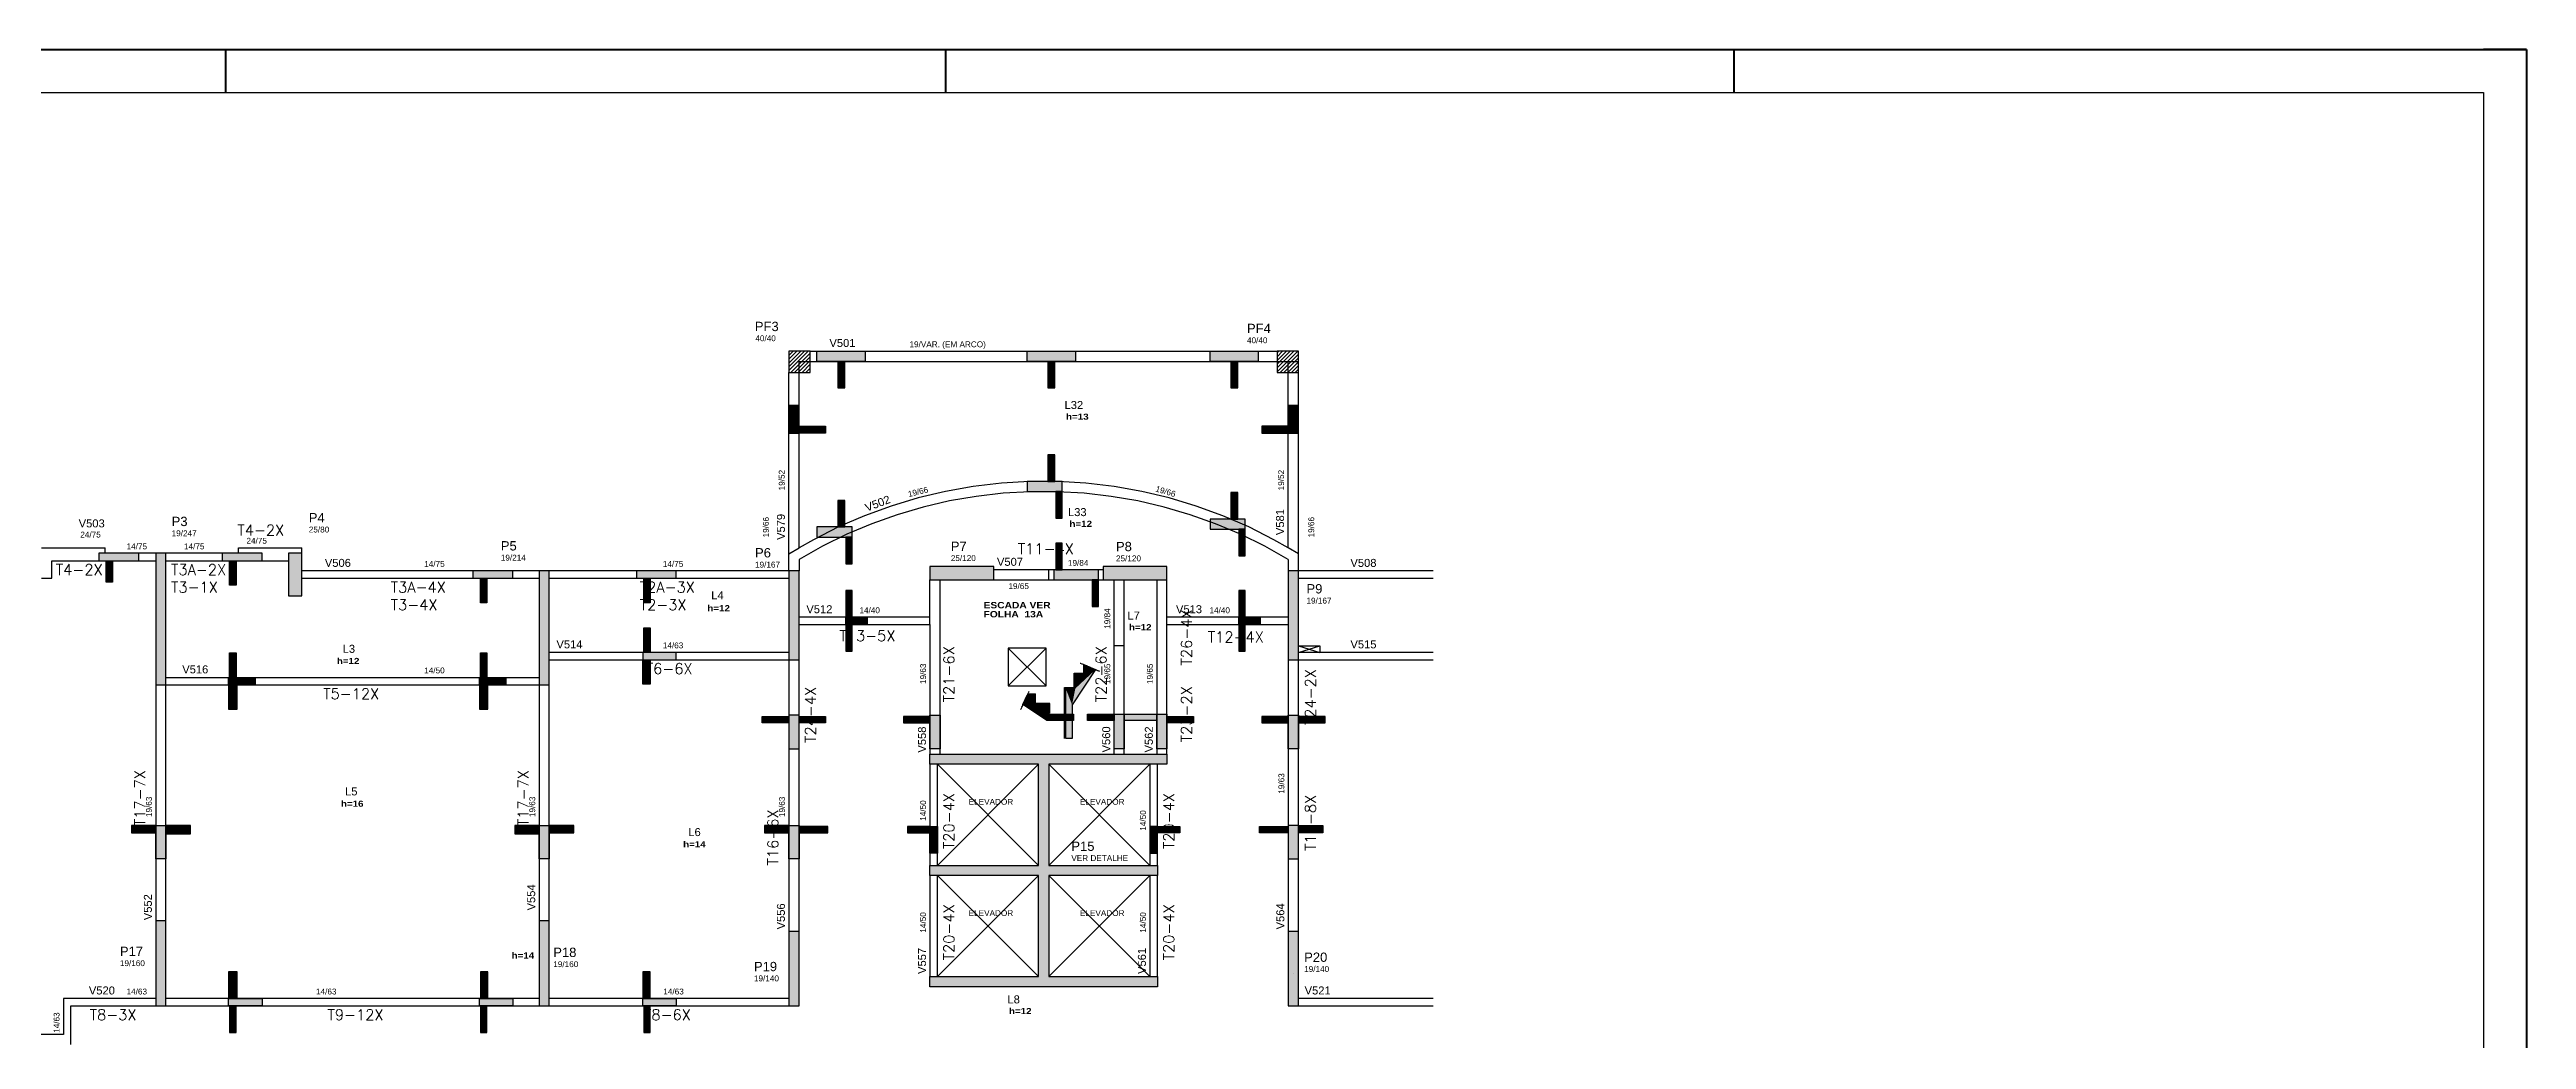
# Model space of a CAD drawing. Extents: x 17311 to 161354, y 153625 to 209880.
# Drawn here: x 19668 to 24320, y 208021 to 209880 of the extents above; entities that cross this region are included whole.
import ezdxf

# ---------------------------------------------------------------- set-up
doc = ezdxf.new("R2010")
doc.units = 0
doc.linetypes.add('ESTILO_TQS_0007', pattern=[2.1, 1.5, -0.2, 0.2, -0.2])
doc.layers.get('0').update_dxf_attribs({"linetype": 'CONTINUOUS'})
doc.layers.add('00 - FELIPE', color=2, linetype='CONTINUOUS', plot=False)
for name, color, linetype in [('8', 111, 'CONTINUOUS'), ('MTH-230', 1, 'CONTINUOUS'), ('MTH-DIM-PILAR', 3, 'CONTINUOUS'), ('MTH-DIM-VIGA', 3, 'CONTINUOUS'), ('MTH-EIXO-215', 1, 'CONTINUOUS'), ('MTH-EIXO-217', 8, 'CONTINUOUS'), ('MTH-FACE-VIGA', 7, 'CONTINUOUS'), ('MTH-HACHURA-PILAR', 1, 'CONTINUOUS'), ('MTH-LINHA-SEÇÃO', 16, 'CONTINUOUS'), ('MTH-PILAR-MORRE', 5, 'CONTINUOUS'), ('MTH-PILAR-SEGUE', 5, 'CONTINUOUS'), ('MTH-SOMBRA21', 150, 'CONTINUOUS'), ('MTH-SOMBRA25', 253, 'CONTINUOUS'), ('MTH-TIT1-PILAR', 5, 'CONTINUOUS'), ('MTH-TIT1-VIGA', 5, 'CONTINUOUS'), ('MTH-TXT-NEGRITO', 5, 'CONTINUOUS'), ('MTH-TXT-NOTAS', 3, 'CONTINUOUS')]:
    doc.layers.add(name, color=color, linetype=linetype)
doc.layers.add('FOLHA', color=255, linetype='CONTINUOUS', lineweight=40)
doc.styles.get("Standard").update_dxf_attribs({"font": 'ROMANS.SHX'})
doc.styles.add('TQS_ARIAL', font='arial.ttf')
doc.styles.add('TQS_ARIAL_BLACK', font='ariblk.ttf')

msp = doc.modelspace()

# ---------------------------------------------------------------- linework, layer by layer
at = {"color": 30}
for p, q in [((17511.8, 209799.92), (24239.28, 209799.92)), ((24239.28, 209799.92), (24239.28, 205180.82))]:
    msp.add_line(p, q, dxfattribs=at)
at = {"layer": '00 - FELIPE', "linetype": 'Continuous'}
msp.add_line((21994.25, 209294.84), (22013.25, 209294.84), dxfattribs=at)
at = {"layer": 'FOLHA'}
for p, q in [((17310.62, 209880.4), (24319.75, 209880.4)), ((19998.39, 209799.92), (19998.39, 209880.4)), ((21350.33, 209880.4), (21350.33, 209799.92)), ((22831.02, 209880.4), (22831.02, 209799.92)), ((24319.75, 209880.4), (24239.28, 209880.4)), ((24319.75, 209880.4), (24319.75, 205100.34))]:
    msp.add_line(p, q, dxfattribs=at)
at = {"layer": 'MTH-230', "linetype": 'Continuous'}
for p, q in [((21539.25, 208756.34), (21468.25, 208685.34)), ((21468.25, 208756.34), (21539.25, 208685.34)), ((22013.25, 208748.34), (22053.25, 208760.34)), ((22013.25, 208760.34), (22053.25, 208748.34)), ((21335.25, 208538.34), (21525.25, 208348.34)), ((21525.25, 208538.34), (21335.25, 208348.34)), ((21544.25, 208538.34), (21734.25, 208348.34)), ((21734.25, 208538.34), (21544.25, 208348.34)), ((21335.25, 208329.34), (21525.25, 208139.34)), ((21525.25, 208329.34), (21335.25, 208139.34)), ((21544.25, 208329.34), (21734.25, 208139.34)), ((21734.25, 208329.34), (21544.25, 208139.34))]:
    msp.add_line(p, q, dxfattribs=at)
at = {"layer": 'MTH-EIXO-215', "linetype": 'Continuous'}
for p, q in [((21592.15, 208682.34), (21592.15, 208709.34)), ((21592.15, 208709.34), (21610.15, 208709.34)), ((21610.15, 208709.34), (21610.15, 208725.42)), ((21504.75, 208670.13), (21519.25, 208670.13)), ((21519.25, 208652.13), (21519.25, 208670.13)), ((21546.25, 208652.13), (21519.25, 208652.13)), ((21546.25, 208634.13), (21546.25, 208652.13)), ((21574.15, 208586.49), (21574.15, 208682.34)), ((21574.15, 208682.34), (21592.15, 208682.34))]:
    msp.add_line(p, q, dxfattribs=at)
at = {"layer": 'MTH-EIXO-217', "linetype": 'ESTILO_TQS_0007'}
for p, q in [((21603.39, 208728.31), (21639.39, 208712.9)), ((21506.97, 208675.05), (21491.26, 208640.29))]:
    msp.add_line(p, q, dxfattribs=at)
at = {"layer": 'MTH-FACE-VIGA', "linetype": 'Continuous'}
for p, q in [((21096.25, 209313.84), (21973.25, 209313.84)), ((21056.25, 208901.34), (21056.25, 209273.84)), ((21075.25, 209294.84), (21994.25, 209294.84)), ((21075.25, 208944.37), (21075.25, 209294.84)), ((21994.25, 208944.37), (21994.25, 209294.84)), ((22013.25, 208901.34), (22013.25, 209273.84)), ((19652.75, 208944.34), (19772.25, 208944.34)), ((19772.25, 208934.34), (19772.25, 208944.34)), ((19867.25, 208934.34), (19772.25, 208934.34)), ((20022.25, 208934.34), (19886.25, 208934.34)), ((20022.25, 208934.34), (20022.25, 208944.34)), ((20022.25, 208944.34), (20141.25, 208944.34)), ((20141.25, 208934.34), (20141.25, 208944.34)), ((21056.25, 208933.38), (21075.25, 208944.37)), ((22013.25, 208933.38), (21994.25, 208944.37)), ((22013.25, 208911.66), (22013.25, 208933.38)), ((19652.75, 208887.34), (19671.75, 208887.34)), ((19671.75, 208920.34), (19867.25, 208920.34)), ((19671.75, 208901.34), (19671.75, 208920.34)), ((19671.75, 208887.34), (19671.75, 208901.34)), ((19886.25, 208920.34), (20116.25, 208920.34)), ((20587.25, 208901.34), (20141.25, 208901.34)), ((20141.25, 208887.34), (20587.25, 208887.34)), ((21056.25, 208901.34), (20606.25, 208901.34)), ((20606.25, 208887.34), (21056.25, 208887.34)), ((21075.25, 208922.71), (21075.25, 208901.34)), ((21321.25, 208800.34), (21321.25, 208884.34)), ((21340.25, 208557.34), (21340.25, 208884.34)), ((21646.25, 208903.34), (21441.25, 208903.34)), ((21441.25, 208884.34), (21646.25, 208884.34)), ((21544.25, 208884.34), (21544.25, 208903.34)), ((21667.25, 208557.34), (21667.25, 208884.34)), ((21686.25, 208557.34), (21686.25, 208884.34)), ((21747.25, 208884.34), (21747.25, 208814.34)), ((21766.25, 208800.34), (21766.25, 208884.34)), ((21994.25, 208922.71), (21994.25, 208901.34)), ((22013.25, 208901.34), (22013.25, 208911.66)), ((22266.07, 208901.34), (22013.25, 208901.34)), ((22013.25, 208887.34), (22266.07, 208887.34)), ((21321.25, 208814.34), (21075.25, 208814.34)), ((21075.25, 208800.34), (21321.25, 208800.34)), ((21321.25, 208800.34), (21321.25, 208557.34)), ((21747.25, 208814.34), (21747.25, 208800.34)), ((21747.25, 208800.34), (21747.25, 208557.34)), ((21994.25, 208814.34), (21766.25, 208814.34)), ((21766.25, 208800.34), (21994.25, 208800.34)), ((21766.25, 208557.34), (21766.25, 208800.34)), ((21056.25, 208748.34), (20606.25, 208748.34)), ((21667.25, 208761.34), (21686.25, 208761.34)), ((22266.07, 208748.34), (22013.25, 208748.34)), ((19886.25, 208701.34), (20587.25, 208701.34)), ((20606.25, 208734.34), (21056.25, 208734.34)), ((21056.25, 208734.34), (21056.25, 208224.34)), ((21075.25, 208224.34), (21075.25, 208734.34)), ((21994.25, 208734.34), (21994.25, 208224.34)), ((22013.25, 208734.34), (22266.07, 208734.34)), ((22013.25, 208224.34), (22013.25, 208734.34)), ((19867.25, 208687.34), (19867.25, 208244.34)), ((19886.25, 208244.34), (19886.25, 208687.34)), ((19886.25, 208687.34), (20587.25, 208687.34)), ((20587.25, 208687.34), (20587.25, 208244.34)), ((20606.25, 208244.34), (20606.25, 208687.34)), ((21321.25, 208538.34), (21321.25, 208348.34)), ((21335.25, 208348.34), (21335.25, 208538.34)), ((21734.25, 208538.34), (21734.25, 208348.34)), ((21748.25, 208348.34), (21748.25, 208538.34)), ((21321.25, 208329.34), (21321.25, 208139.34)), ((21335.25, 208139.34), (21335.25, 208329.34)), ((21734.25, 208329.34), (21734.25, 208139.34)), ((21748.25, 208139.34), (21748.25, 208329.34)), ((19707.75, 208098.34), (19693.75, 208098.34)), ((19693.75, 208098.34), (19693.75, 208084.34)), ((19867.25, 208098.34), (19707.75, 208098.34)), ((20587.25, 208098.34), (19886.25, 208098.34)), ((21056.25, 208098.34), (20606.25, 208098.34)), ((22266.07, 208098.34), (22013.25, 208098.34)), ((19693.75, 208084.34), (19693.75, 208030.84)), ((19707.75, 208084.34), (19867.25, 208084.34)), ((19707.75, 208030.84), (19707.75, 208084.34)), ((19886.25, 208084.34), (20587.25, 208084.34)), ((20606.25, 208084.34), (21056.25, 208084.34)), ((22013.25, 208084.34), (22266.07, 208084.34)), ((19693.75, 208030.84), (19377.75, 208030.84)), ((19707.75, 208011.84), (19707.75, 208030.84))]:
    msp.add_line(p, q, dxfattribs=at)
for points in [[(21994.25, 208944.37), (21967.35, 208959.94), (21919.98, 208983.78), (21871.3, 209004.82), (21821.48, 209022.99), (21770.69, 209038.22), (21719.1, 209050.47), (21666.87, 209059.7), (21614.2, 209065.86), (21561.27, 209068.95), (21508.24, 209068.95), (21455.3, 209065.86), (21402.63, 209059.7), (21350.41, 209050.47), (21298.81, 209038.22), (21248.02, 209022.99), (21198.2, 209004.82), (21149.52, 208983.78), (21102.15, 208959.94), (21075.25, 208944.37)], [(21994.25, 208922.71), (21949.99, 208947.67), (21904.37, 208970.06), (21857.56, 208989.81), (21809.69, 209006.86), (21760.93, 209021.15), (21711.44, 209032.65), (21661.37, 209041.3), (21610.89, 209047.08), (21560.16, 209049.98), (21509.34, 209049.98), (21458.62, 209047.08), (21408.13, 209041.3), (21358.06, 209032.65), (21308.57, 209021.15), (21259.81, 209006.86), (21211.94, 208989.81), (21165.13, 208970.06), (21119.51, 208947.67), (21075.25, 208922.71)], [(21539.25, 208756.34), (21468.25, 208756.34), (21468.25, 208685.34), (21539.25, 208685.34), (21539.25, 208756.34)], [(22053.25, 208748.34), (22013.25, 208748.34), (22013.25, 208760.34), (22053.25, 208760.34), (22053.25, 208748.34)]]:
    msp.add_lwpolyline(points, dxfattribs=at)
at = {"layer": 'MTH-HACHURA-PILAR', "linetype": 'Continuous'}
for p, q in [((21056.25, 209277.51), (21092.58, 209313.84)), ((21056.25, 209284.58), (21085.51, 209313.84)), ((21056.25, 209291.65), (21078.44, 209313.84)), ((21056.25, 209298.72), (21071.37, 209313.84)), ((21056.25, 209305.79), (21064.3, 209313.84)), ((21056.25, 209312.87), (21057.23, 209313.84)), ((21059.65, 209273.84), (21096.25, 209310.44)), ((21066.72, 209273.84), (21096.25, 209303.37)), ((21973.25, 209275.27), (22011.82, 209313.84)), ((21973.25, 209282.34), (22004.75, 209313.84)), ((21973.25, 209289.41), (21997.68, 209313.84)), ((21973.25, 209296.48), (21990.61, 209313.84)), ((21973.25, 209303.56), (21983.53, 209313.84)), ((21973.25, 209310.63), (21976.46, 209313.84)), ((21978.89, 209273.84), (22013.25, 209308.2)), ((21073.79, 209273.84), (21096.25, 209296.3)), ((21080.86, 209273.84), (21096.25, 209289.23)), ((21087.94, 209273.84), (21096.25, 209282.15)), ((21095.01, 209273.84), (21096.25, 209275.08)), ((21985.96, 209273.84), (22013.25, 209301.13)), ((21993.03, 209273.84), (22013.25, 209294.06)), ((22000.1, 209273.84), (22013.25, 209286.99)), ((22007.17, 209273.84), (22013.25, 209279.92))]:
    msp.add_line(p, q, dxfattribs=at)
at = {"layer": 'MTH-LINHA-SEÇÃO', "linetype": 'Continuous'}
for points in [[(21199.71, 209294.84), (21108.99, 209294.84), (21108.99, 209313.84), (21199.71, 209313.84), (21199.71, 209294.84)], [(21594.47, 209294.84), (21503.75, 209294.84), (21503.75, 209313.84), (21594.47, 209313.84), (21594.47, 209294.84)], [(21937.89, 209294.84), (21847.17, 209294.84), (21847.17, 209313.84), (21937.89, 209313.84), (21937.89, 209294.84)], [(21147.99, 209294.84), (21147.99, 209244.84), (21160.99, 209244.84), (21160.99, 209294.84), (21147.99, 209294.84)], [(21542.75, 209294.84), (21542.75, 209244.84), (21555.75, 209244.84), (21555.75, 209294.84), (21542.75, 209294.84)], [(21886.17, 209294.84), (21886.17, 209244.84), (21899.17, 209244.84), (21899.17, 209294.84), (21886.17, 209294.84)], [(21075.25, 209159.99), (21075.25, 209211.99), (21056.25, 209211.99), (21056.25, 209159.99), (21075.25, 209159.99)], [(22013.25, 209159.99), (22013.25, 209211.99), (21994.25, 209211.99), (21994.25, 209159.99), (22013.25, 209159.99)], [(21075.25, 209172.99), (21125.25, 209172.99), (21125.25, 209159.99), (21075.25, 209159.99), (21075.25, 209172.99)], [(21994.25, 209172.99), (21944.25, 209172.99), (21944.25, 209159.99), (21994.25, 209159.99), (21994.25, 209172.99)], [(21542.75, 209119.34), (21542.75, 209069.34), (21555.75, 209069.34), (21555.75, 209119.34), (21542.75, 209119.34)], [(21147.99, 209033.78), (21147.99, 208983.78), (21160.99, 208983.78), (21160.99, 209033.78), (21147.99, 209033.78)], [(21569.75, 209069.34), (21503.75, 209069.34), (21503.75, 209050.34), (21569.75, 209050.34), (21569.75, 209069.34)], [(21557.75, 209050.34), (21557.75, 209000.34), (21569.75, 209000.34), (21569.75, 209050.34), (21557.75, 209050.34)], [(21886.17, 209048.39), (21886.17, 208998.39), (21899.17, 208998.39), (21899.17, 209048.39), (21886.17, 209048.39)], [(21174.99, 208983.78), (21108.99, 208983.78), (21108.99, 208964.78), (21174.99, 208964.78), (21174.99, 208983.78)], [(21913.17, 208998.39), (21847.17, 208998.39), (21847.17, 208979.39), (21913.17, 208979.39), (21913.17, 208998.39)], [(21901.17, 208979.39), (21901.17, 208929.39), (21913.17, 208929.39), (21913.17, 208979.39), (21901.17, 208979.39)], [(19834.99, 208934.34), (19759.99, 208934.34), (19759.99, 208920.34), (19834.99, 208920.34), (19834.99, 208934.34)], [(20066.86, 208934.34), (19991.86, 208934.34), (19991.86, 208920.34), (20066.86, 208920.34), (20066.86, 208934.34)], [(21162.99, 208964.78), (21162.99, 208914.78), (21174.99, 208914.78), (21174.99, 208964.78), (21162.99, 208964.78)], [(21557.75, 208953.34), (21557.75, 208903.34), (21569.75, 208903.34), (21569.75, 208953.34), (21557.75, 208953.34)], [(19773.99, 208879.84), (19773.99, 208920.34), (19785.99, 208920.34), (19785.99, 208879.84), (19773.99, 208879.84)], [(20005.86, 208874.34), (20005.86, 208920.34), (20017.86, 208920.34), (20017.86, 208874.34), (20005.86, 208874.34)], [(20537.85, 208901.34), (20462.85, 208901.34), (20462.85, 208887.34), (20537.85, 208887.34), (20537.85, 208901.34)], [(20476.85, 208841.34), (20476.85, 208887.34), (20488.85, 208887.34), (20488.85, 208841.34), (20476.85, 208841.34)], [(20844.76, 208901.34), (20769.76, 208901.34), (20769.76, 208887.34), (20844.76, 208887.34), (20844.76, 208901.34)], [(20783.76, 208841.34), (20783.76, 208887.34), (20795.76, 208887.34), (20795.76, 208841.34), (20783.76, 208841.34)], [(21637.75, 208903.34), (21553.75, 208903.34), (21553.75, 208884.34), (21637.75, 208884.34), (21637.75, 208903.34)], [(21625.75, 208884.34), (21625.75, 208834.34), (21637.75, 208834.34), (21637.75, 208884.34), (21625.75, 208884.34)], [(21162.99, 208864.34), (21162.99, 208814.34), (21174.99, 208814.34), (21174.99, 208864.34), (21162.99, 208864.34)], [(21901.17, 208864.34), (21901.17, 208814.34), (21913.17, 208814.34), (21913.17, 208864.34), (21901.17, 208864.34)], [(20783.76, 208748.34), (20783.76, 208794.34), (20795.76, 208794.34), (20795.76, 208748.34), (20783.76, 208748.34)], [(21202.99, 208800.34), (21162.99, 208800.34), (21162.99, 208814.34), (21202.99, 208814.34), (21202.99, 208800.34)], [(21162.99, 208800.34), (21162.99, 208750.34), (21174.99, 208750.34), (21174.99, 208800.34), (21162.99, 208800.34)], [(21941.17, 208800.34), (21901.17, 208800.34), (21901.17, 208814.34), (21941.17, 208814.34), (21941.17, 208800.34)], [(21901.17, 208800.34), (21901.17, 208750.34), (21913.17, 208750.34), (21913.17, 208800.34), (21901.17, 208800.34)], [(20005.86, 208701.34), (20005.86, 208747.34), (20017.86, 208747.34), (20017.86, 208701.34), (20005.86, 208701.34)], [(20476.85, 208701.34), (20476.85, 208747.34), (20488.85, 208747.34), (20488.85, 208701.34), (20476.85, 208701.34)], [(20844.76, 208748.34), (20781.76, 208748.34), (20781.76, 208734.34), (20844.76, 208734.34), (20844.76, 208748.34)], [(20053.86, 208687.34), (20003.86, 208687.34), (20003.86, 208701.34), (20053.86, 208701.34), (20053.86, 208687.34)], [(20524.85, 208687.34), (20474.85, 208687.34), (20474.85, 208701.34), (20524.85, 208701.34), (20524.85, 208687.34)], [(20781.76, 208688.34), (20781.76, 208734.34), (20795.76, 208734.34), (20795.76, 208688.34), (20781.76, 208688.34)], [(21576.15, 208586.49), (21576.15, 208680.34), (21594.15, 208680.34), (21594.15, 208707.34), (21612.15, 208707.34), (21612.15, 208724.56), (21632.3, 208715.93), (21588.15, 208649.71), (21588.15, 208586.49), (21576.15, 208586.49)], [(20003.86, 208687.34), (20003.86, 208641.34), (20019.86, 208641.34), (20019.86, 208687.34), (20003.86, 208687.34)], [(20474.85, 208687.34), (20474.85, 208641.34), (20490.85, 208641.34), (20490.85, 208687.34), (20474.85, 208687.34)], [(21503.84, 208668.13), (21517.25, 208668.13), (21517.25, 208650.13), (21544.25, 208650.13), (21544.25, 208632.13), (21590.86, 208632.13), (21590.86, 208620.13), (21540.62, 208620.13), (21495.69, 208650.08), (21503.84, 208668.13)], [(21006.25, 208628.13), (21056.25, 208628.13), (21056.25, 208616.13), (21006.25, 208616.13), (21006.25, 208628.13)], [(21075.25, 208630.13), (21056.25, 208630.13), (21056.25, 208567.13), (21075.25, 208567.13), (21075.25, 208630.13)], [(21075.25, 208628.13), (21125.25, 208628.13), (21125.25, 208616.13), (21075.25, 208616.13), (21075.25, 208628.13)], [(21321.25, 208628.13), (21271.25, 208628.13), (21271.25, 208616.13), (21321.25, 208616.13), (21321.25, 208628.13)], [(21321.25, 208630.13), (21340.25, 208630.13), (21340.25, 208567.13), (21321.25, 208567.13), (21321.25, 208630.13)], [(21617.25, 208632.13), (21667.25, 208632.13), (21667.25, 208620.13), (21617.25, 208620.13), (21617.25, 208632.13)], [(21667.25, 208632.13), (21686.25, 208632.13), (21686.25, 208567.13), (21667.25, 208567.13), (21667.25, 208632.13)], [(21686.25, 208632.13), (21747.25, 208632.13), (21747.25, 208620.13), (21686.25, 208620.13), (21686.25, 208632.13)], [(21747.25, 208632.13), (21766.25, 208632.13), (21766.25, 208567.13), (21747.25, 208567.13), (21747.25, 208632.13)], [(21766.25, 208628.13), (21816.25, 208628.13), (21816.25, 208616.13), (21766.25, 208616.13), (21766.25, 208628.13)], [(21994.25, 208628.13), (21944.25, 208628.13), (21944.25, 208616.13), (21994.25, 208616.13), (21994.25, 208628.13)], [(21994.25, 208630.13), (22013.25, 208630.13), (22013.25, 208567.13), (21994.25, 208567.13), (21994.25, 208630.13)], [(22063.25, 208628.13), (22013.25, 208628.13), (22013.25, 208616.13), (22063.25, 208616.13), (22063.25, 208628.13)], [(19867.25, 208423.41), (19821.25, 208423.41), (19821.25, 208409.41), (19867.25, 208409.41), (19867.25, 208423.41)], [(19867.25, 208360.41), (19867.25, 208423.41), (19886.25, 208423.41), (19886.25, 208360.41), (19867.25, 208360.41)], [(19932.25, 208423.41), (19886.25, 208423.41), (19886.25, 208407.41), (19932.25, 208407.41), (19932.25, 208423.41)], [(20587.25, 208423.41), (20541.25, 208423.41), (20541.25, 208407.41), (20587.25, 208407.41), (20587.25, 208423.41)], [(20587.25, 208360.41), (20587.25, 208423.41), (20606.25, 208423.41), (20606.25, 208360.41), (20587.25, 208360.41)], [(20652.25, 208423.41), (20606.25, 208423.41), (20606.25, 208409.41), (20652.25, 208409.41), (20652.25, 208423.41)], [(21056.25, 208423.41), (21010.25, 208423.41), (21010.25, 208409.41), (21056.25, 208409.41), (21056.25, 208423.41)], [(21056.25, 208360.41), (21056.25, 208423.41), (21075.25, 208423.41), (21075.25, 208360.41), (21056.25, 208360.41)], [(21129.25, 208421.41), (21075.25, 208421.41), (21075.25, 208409.41), (21129.25, 208409.41), (21129.25, 208421.41)], [(21321.25, 208421.41), (21279.25, 208421.41), (21279.25, 208409.41), (21321.25, 208409.41), (21321.25, 208421.41)], [(21321.25, 208371.41), (21321.25, 208421.41), (21335.25, 208421.41), (21335.25, 208371.41), (21321.25, 208371.41)], [(21748.25, 208371.41), (21748.25, 208421.41), (21734.25, 208421.41), (21734.25, 208371.41), (21748.25, 208371.41)], [(21748.25, 208421.41), (21790.25, 208421.41), (21790.25, 208409.41), (21748.25, 208409.41), (21748.25, 208421.41)], [(21940.25, 208421.41), (21994.25, 208421.41), (21994.25, 208409.41), (21940.25, 208409.41), (21940.25, 208421.41)], [(22013.25, 208360.41), (22013.25, 208423.41), (21994.25, 208423.41), (21994.25, 208360.41), (22013.25, 208360.41)], [(22013.25, 208423.41), (22059.25, 208423.41), (22059.25, 208409.41), (22013.25, 208409.41), (22013.25, 208423.41)], [(20003.86, 208148.34), (20003.86, 208098.34), (20019.86, 208098.34), (20019.86, 208148.34), (20003.86, 208148.34)], [(20476.85, 208148.34), (20476.85, 208098.34), (20490.85, 208098.34), (20490.85, 208148.34), (20476.85, 208148.34)], [(20781.76, 208148.34), (20781.76, 208098.34), (20795.76, 208098.34), (20795.76, 208148.34), (20781.76, 208148.34)], [(20066.86, 208084.34), (20003.86, 208084.34), (20003.86, 208098.34), (20066.86, 208098.34), (20066.86, 208084.34)], [(20537.85, 208084.34), (20474.85, 208084.34), (20474.85, 208098.34), (20537.85, 208098.34), (20537.85, 208084.34)], [(20844.76, 208084.34), (20781.76, 208084.34), (20781.76, 208098.34), (20844.76, 208098.34), (20844.76, 208084.34)], [(20005.86, 208084.34), (20005.86, 208034.34), (20017.86, 208034.34), (20017.86, 208084.34), (20005.86, 208084.34)], [(20476.85, 208084.34), (20476.85, 208034.34), (20488.85, 208034.34), (20488.85, 208084.34), (20476.85, 208084.34)], [(20783.76, 208084.34), (20783.76, 208034.34), (20795.76, 208034.34), (20795.76, 208084.34), (20783.76, 208084.34)]]:
    msp.add_lwpolyline(points, dxfattribs=at)
at = {"layer": 'MTH-PILAR-MORRE', "linetype": 'Continuous'}
for points in [[(21096.25, 209313.84), (21056.25, 209313.84), (21056.25, 209273.84), (21096.25, 209273.84), (21096.25, 209313.84)], [(22013.25, 209313.84), (21973.25, 209313.84), (21973.25, 209273.84), (22013.25, 209273.84), (22013.25, 209313.84)]]:
    msp.add_lwpolyline(points, dxfattribs=at)
at = {"layer": 'MTH-PILAR-SEGUE', "linetype": 'Continuous'}
msp.add_line((22003.75, 208144.34), (22003.75, 208144.34), dxfattribs=at)
for points in [[(19867.25, 208687.34), (19886.25, 208687.34), (19886.25, 208934.34), (19867.25, 208934.34), (19867.25, 208687.34)], [(20116.25, 208854.34), (20141.25, 208854.34), (20141.25, 208934.34), (20116.25, 208934.34), (20116.25, 208854.34)], [(20587.25, 208687.34), (20606.25, 208687.34), (20606.25, 208901.34), (20587.25, 208901.34), (20587.25, 208687.34)], [(21056.25, 208734.34), (21075.25, 208734.34), (21075.25, 208901.34), (21056.25, 208901.34), (21056.25, 208734.34)], [(21441.25, 208884.34), (21441.25, 208909.34), (21321.25, 208909.34), (21321.25, 208884.34), (21441.25, 208884.34)], [(21766.25, 208884.34), (21766.25, 208909.34), (21646.25, 208909.34), (21646.25, 208884.34), (21766.25, 208884.34)], [(21994.25, 208734.34), (22013.25, 208734.34), (22013.25, 208901.34), (21994.25, 208901.34), (21994.25, 208734.34)], [(21525.25, 208139.34), (21525.25, 208329.34), (21321.25, 208329.34), (21321.25, 208348.34), (21525.25, 208348.34), (21525.25, 208538.34), (21321.25, 208538.34), (21321.25, 208557.34), (21766.25, 208557.34), (21766.25, 208538.34), (21544.25, 208538.34), (21544.25, 208348.34), (21748.25, 208348.34), (21748.25, 208329.34), (21544.25, 208329.34), (21544.25, 208139.34), (21748.25, 208139.34), (21748.25, 208120.34), (21321.25, 208120.34), (21321.25, 208139.34), (21525.25, 208139.34)], [(19867.25, 208084.34), (19886.25, 208084.34), (19886.25, 208244.34), (19867.25, 208244.34), (19867.25, 208084.34)], [(20587.25, 208084.34), (20606.25, 208084.34), (20606.25, 208244.34), (20587.25, 208244.34), (20587.25, 208084.34)], [(21056.25, 208084.34), (21075.25, 208084.34), (21075.25, 208224.34), (21056.25, 208224.34), (21056.25, 208084.34)], [(21994.25, 208084.34), (22013.25, 208084.34), (22013.25, 208224.34), (21994.25, 208224.34), (21994.25, 208084.34)]]:
    msp.add_lwpolyline(points, dxfattribs=at)
at = {"layer": 'MTH-SOMBRA21', "linetype": 'Continuous'}
for points in [[(21199.71, 209294.84), (21108.99, 209294.84), (21108.99, 209313.84)], [(21199.71, 209294.84), (21108.99, 209313.84), (21199.71, 209313.84)], [(21199.71, 209294.84), (21199.71, 209313.84), (21199.71, 209294.84)], [(21594.47, 209294.84), (21503.75, 209294.84), (21503.75, 209313.84)], [(21594.47, 209294.84), (21503.75, 209313.84), (21594.47, 209313.84)], [(21594.47, 209294.84), (21594.47, 209313.84), (21594.47, 209294.84)], [(21937.89, 209294.84), (21847.17, 209294.84), (21847.17, 209313.84)], [(21937.89, 209294.84), (21847.17, 209313.84), (21937.89, 209313.84)], [(21937.89, 209294.84), (21937.89, 209313.84), (21937.89, 209294.84)], [(21147.99, 209294.84), (21147.99, 209244.84), (21160.99, 209244.84)], [(21147.99, 209294.84), (21160.99, 209244.84), (21160.99, 209294.84)], [(21147.99, 209294.84), (21160.99, 209294.84), (21147.99, 209294.84)], [(21542.75, 209294.84), (21542.75, 209244.84), (21555.75, 209244.84)], [(21542.75, 209294.84), (21555.75, 209244.84), (21555.75, 209294.84)], [(21542.75, 209294.84), (21555.75, 209294.84), (21542.75, 209294.84)], [(21886.17, 209294.84), (21886.17, 209244.84), (21899.17, 209244.84)], [(21886.17, 209294.84), (21899.17, 209244.84), (21899.17, 209294.84)], [(21886.17, 209294.84), (21899.17, 209294.84), (21886.17, 209294.84)], [(21075.25, 209159.99), (21075.25, 209211.99), (21056.25, 209211.99)], [(21075.25, 209159.99), (21056.25, 209211.99), (21056.25, 209159.99)], [(22013.25, 209159.99), (22013.25, 209211.99), (21994.25, 209211.99)], [(22013.25, 209159.99), (21994.25, 209211.99), (21994.25, 209159.99)], [(21075.25, 209172.99), (21125.25, 209172.99), (21125.25, 209159.99)], [(21075.25, 209172.99), (21125.25, 209159.99), (21075.25, 209159.99)], [(21075.25, 209172.99), (21075.25, 209159.99), (21075.25, 209172.99)], [(21994.25, 209172.99), (21944.25, 209172.99), (21944.25, 209159.99)], [(21994.25, 209172.99), (21944.25, 209159.99), (21994.25, 209159.99)], [(21994.25, 209172.99), (21994.25, 209159.99), (21994.25, 209172.99)], [(21075.25, 209159.99), (21056.25, 209159.99), (21075.25, 209159.99)], [(21542.75, 209119.34), (21542.75, 209069.34), (21555.75, 209069.34)], [(21542.75, 209119.34), (21555.75, 209069.34), (21555.75, 209119.34)], [(21542.75, 209119.34), (21555.75, 209119.34), (21542.75, 209119.34)], [(22013.25, 209159.99), (21994.25, 209159.99), (22013.25, 209159.99)], [(21147.99, 209033.78), (21147.99, 208983.78), (21160.99, 208983.78)], [(21147.99, 209033.78), (21160.99, 208983.78), (21160.99, 209033.78)], [(21147.99, 209033.78), (21160.99, 209033.78), (21147.99, 209033.78)], [(21569.75, 209069.34), (21503.75, 209069.34), (21503.75, 209050.34)], [(21569.75, 209069.34), (21503.75, 209050.34), (21569.75, 209050.34)], [(21557.75, 209050.34), (21557.75, 209000.34), (21569.75, 209000.34)], [(21557.75, 209050.34), (21569.75, 209000.34), (21569.75, 209050.34)], [(21557.75, 209050.34), (21569.75, 209050.34), (21557.75, 209050.34)], [(21569.75, 209069.34), (21569.75, 209050.34), (21569.75, 209069.34)], [(21886.17, 209048.39), (21886.17, 208998.39), (21899.17, 208998.39)], [(21886.17, 209048.39), (21899.17, 208998.39), (21899.17, 209048.39)], [(21886.17, 209048.39), (21899.17, 209048.39), (21886.17, 209048.39)], [(21174.99, 208983.78), (21108.99, 208983.78), (21108.99, 208964.78)], [(21174.99, 208983.78), (21108.99, 208964.78), (21174.99, 208964.78)], [(21174.99, 208983.78), (21174.99, 208964.78), (21174.99, 208983.78)], [(21913.17, 208998.39), (21847.17, 208998.39), (21847.17, 208979.39)], [(21913.17, 208998.39), (21847.17, 208979.39), (21913.17, 208979.39)], [(21901.17, 208979.39), (21901.17, 208929.39), (21913.17, 208929.39)], [(21901.17, 208979.39), (21913.17, 208929.39), (21913.17, 208979.39)], [(21901.17, 208979.39), (21913.17, 208979.39), (21901.17, 208979.39)], [(21913.17, 208998.39), (21913.17, 208979.39), (21913.17, 208998.39)], [(19834.99, 208934.34), (19759.99, 208934.34), (19759.99, 208920.34)], [(19834.99, 208934.34), (19759.99, 208920.34), (19834.99, 208920.34)], [(19834.99, 208934.34), (19834.99, 208920.34), (19834.99, 208934.34)], [(20066.86, 208934.34), (19991.86, 208934.34), (19991.86, 208920.34)], [(20066.86, 208934.34), (19991.86, 208920.34), (20066.86, 208920.34)], [(20066.86, 208934.34), (20066.86, 208920.34), (20066.86, 208934.34)], [(21162.99, 208964.78), (21162.99, 208914.78), (21174.99, 208914.78)], [(21162.99, 208964.78), (21174.99, 208914.78), (21174.99, 208964.78)], [(21162.99, 208964.78), (21174.99, 208964.78), (21162.99, 208964.78)], [(21557.75, 208953.34), (21557.75, 208903.34), (21569.75, 208903.34)], [(21557.75, 208953.34), (21569.75, 208903.34), (21569.75, 208953.34)], [(21557.75, 208953.34), (21569.75, 208953.34), (21557.75, 208953.34)], [(19773.99, 208879.84), (19773.99, 208920.34), (19785.99, 208920.34)], [(19773.99, 208879.84), (19785.99, 208920.34), (19785.99, 208879.84)], [(20005.86, 208874.34), (20005.86, 208920.34), (20017.86, 208920.34)], [(20005.86, 208874.34), (20017.86, 208920.34), (20017.86, 208874.34)], [(20537.85, 208901.34), (20462.85, 208901.34), (20462.85, 208887.34)], [(20537.85, 208901.34), (20462.85, 208887.34), (20537.85, 208887.34)], [(20476.85, 208841.34), (20476.85, 208887.34), (20488.85, 208887.34)], [(20476.85, 208841.34), (20488.85, 208887.34), (20488.85, 208841.34)], [(20537.85, 208901.34), (20537.85, 208887.34), (20537.85, 208901.34)], [(20844.76, 208901.34), (20769.76, 208901.34), (20769.76, 208887.34)], [(20844.76, 208901.34), (20769.76, 208887.34), (20844.76, 208887.34)], [(20783.76, 208841.34), (20783.76, 208887.34), (20795.76, 208887.34)], [(20783.76, 208841.34), (20795.76, 208887.34), (20795.76, 208841.34)], [(20844.76, 208901.34), (20844.76, 208887.34), (20844.76, 208901.34)], [(21637.75, 208903.34), (21553.75, 208903.34), (21553.75, 208884.34)], [(21637.75, 208903.34), (21553.75, 208884.34), (21637.75, 208884.34)], [(21625.75, 208884.34), (21625.75, 208834.34), (21637.75, 208834.34)], [(21625.75, 208884.34), (21637.75, 208834.34), (21637.75, 208884.34)], [(21625.75, 208884.34), (21637.75, 208884.34), (21625.75, 208884.34)], [(21637.75, 208903.34), (21637.75, 208884.34), (21637.75, 208903.34)], [(20005.86, 208874.34), (20017.86, 208874.34), (20005.86, 208874.34)], [(20476.85, 208841.34), (20488.85, 208841.34), (20476.85, 208841.34)], [(20783.76, 208841.34), (20795.76, 208841.34), (20783.76, 208841.34)], [(21162.99, 208864.34), (21162.99, 208814.34), (21174.99, 208814.34)], [(21162.99, 208864.34), (21174.99, 208814.34), (21174.99, 208864.34)], [(21162.99, 208864.34), (21174.99, 208864.34), (21162.99, 208864.34)], [(21901.17, 208864.34), (21901.17, 208814.34), (21913.17, 208814.34)], [(21901.17, 208864.34), (21913.17, 208814.34), (21913.17, 208864.34)], [(21901.17, 208864.34), (21913.17, 208864.34), (21901.17, 208864.34)], [(20783.76, 208748.34), (20783.76, 208794.34), (20795.76, 208794.34)], [(20783.76, 208748.34), (20795.76, 208794.34), (20795.76, 208748.34)], [(21202.99, 208800.34), (21162.99, 208800.34), (21162.99, 208814.34)], [(21202.99, 208800.34), (21162.99, 208814.34), (21202.99, 208814.34)], [(21162.99, 208800.34), (21162.99, 208750.34), (21174.99, 208750.34)], [(21162.99, 208800.34), (21174.99, 208750.34), (21174.99, 208800.34)], [(21162.99, 208800.34), (21174.99, 208800.34), (21162.99, 208800.34)], [(21202.99, 208800.34), (21202.99, 208814.34), (21202.99, 208800.34)], [(21941.17, 208800.34), (21901.17, 208800.34), (21901.17, 208814.34)], [(21941.17, 208800.34), (21901.17, 208814.34), (21941.17, 208814.34)], [(21901.17, 208800.34), (21901.17, 208750.34), (21913.17, 208750.34)], [(21901.17, 208800.34), (21913.17, 208750.34), (21913.17, 208800.34)], [(21901.17, 208800.34), (21913.17, 208800.34), (21901.17, 208800.34)], [(21941.17, 208800.34), (21941.17, 208814.34), (21941.17, 208800.34)], [(20005.86, 208701.34), (20005.86, 208747.34), (20017.86, 208747.34)], [(20005.86, 208701.34), (20017.86, 208747.34), (20017.86, 208701.34)], [(20476.85, 208701.34), (20476.85, 208747.34), (20488.85, 208747.34)], [(20476.85, 208701.34), (20488.85, 208747.34), (20488.85, 208701.34)], [(20844.76, 208748.34), (20781.76, 208748.34), (20781.76, 208734.34)], [(20844.76, 208748.34), (20781.76, 208734.34), (20844.76, 208734.34)], [(20783.76, 208748.34), (20795.76, 208748.34), (20783.76, 208748.34)], [(20844.76, 208748.34), (20844.76, 208734.34), (20844.76, 208748.34)], [(20053.86, 208687.34), (20003.86, 208687.34), (20003.86, 208701.34)], [(20053.86, 208687.34), (20003.86, 208701.34), (20053.86, 208701.34)], [(20005.86, 208701.34), (20017.86, 208701.34), (20005.86, 208701.34)], [(20053.86, 208687.34), (20053.86, 208701.34), (20053.86, 208687.34)], [(20524.85, 208687.34), (20474.85, 208687.34), (20474.85, 208701.34)], [(20524.85, 208687.34), (20474.85, 208701.34), (20524.85, 208701.34)], [(20476.85, 208701.34), (20488.85, 208701.34), (20476.85, 208701.34)], [(20524.85, 208687.34), (20524.85, 208701.34), (20524.85, 208687.34)], [(20781.76, 208688.34), (20781.76, 208734.34), (20795.76, 208734.34)], [(20781.76, 208688.34), (20795.76, 208734.34), (20795.76, 208688.34)], [(21588.15, 208649.71), (21594.15, 208680.34), (21632.3, 208715.93)], [(21612.15, 208707.34), (21632.3, 208715.93), (21594.15, 208680.34)], [(21612.15, 208707.34), (21594.15, 208680.34), (21594.15, 208707.34)], [(21612.15, 208707.34), (21612.15, 208724.56), (21632.3, 208715.93)], [(20003.86, 208687.34), (20003.86, 208641.34), (20019.86, 208641.34)], [(20003.86, 208687.34), (20019.86, 208641.34), (20019.86, 208687.34)], [(20003.86, 208687.34), (20019.86, 208687.34), (20003.86, 208687.34)], [(20474.85, 208687.34), (20474.85, 208641.34), (20490.85, 208641.34)], [(20474.85, 208687.34), (20490.85, 208641.34), (20490.85, 208687.34)], [(20474.85, 208687.34), (20490.85, 208687.34), (20474.85, 208687.34)], [(20781.76, 208688.34), (20795.76, 208688.34), (20781.76, 208688.34)], [(21517.25, 208650.13), (21495.69, 208650.08), (21503.84, 208668.13)], [(21517.25, 208650.13), (21503.84, 208668.13), (21517.25, 208668.13)], [(21588.15, 208649.71), (21576.15, 208586.49), (21576.15, 208680.34)], [(21588.15, 208649.71), (21576.15, 208680.34), (21594.15, 208680.34)], [(21006.25, 208628.13), (21056.25, 208628.13), (21056.25, 208616.13)], [(21006.25, 208628.13), (21056.25, 208616.13), (21006.25, 208616.13)], [(21006.25, 208628.13), (21006.25, 208616.13), (21006.25, 208628.13)], [(21075.25, 208630.13), (21056.25, 208630.13), (21056.25, 208567.13)], [(21075.25, 208630.13), (21056.25, 208567.13), (21075.25, 208567.13)], [(21075.25, 208630.13), (21075.25, 208567.13), (21075.25, 208630.13)], [(21075.25, 208628.13), (21125.25, 208628.13), (21125.25, 208616.13)], [(21075.25, 208628.13), (21125.25, 208616.13), (21075.25, 208616.13)], [(21075.25, 208628.13), (21075.25, 208616.13), (21075.25, 208628.13)], [(21321.25, 208628.13), (21271.25, 208628.13), (21271.25, 208616.13)], [(21321.25, 208628.13), (21271.25, 208616.13), (21321.25, 208616.13)], [(21321.25, 208630.13), (21340.25, 208630.13), (21340.25, 208567.13)], [(21321.25, 208630.13), (21340.25, 208567.13), (21321.25, 208567.13)], [(21321.25, 208630.13), (21321.25, 208567.13), (21321.25, 208630.13)], [(21321.25, 208628.13), (21321.25, 208616.13), (21321.25, 208628.13)], [(21517.25, 208650.13), (21540.62, 208620.13), (21495.69, 208650.08)], [(21517.25, 208650.13), (21544.25, 208650.13), (21540.62, 208620.13)], [(21544.25, 208650.13), (21544.25, 208632.13), (21540.62, 208620.13)], [(21540.62, 208620.13), (21544.25, 208632.13), (21590.86, 208620.13)], [(21544.25, 208632.13), (21590.86, 208632.13), (21590.86, 208620.13)], [(21588.15, 208649.71), (21588.15, 208586.49), (21576.15, 208586.49)], [(21617.25, 208632.13), (21667.25, 208632.13), (21667.25, 208620.13)], [(21617.25, 208632.13), (21667.25, 208620.13), (21617.25, 208620.13)], [(21617.25, 208632.13), (21617.25, 208620.13), (21617.25, 208632.13)], [(21667.25, 208632.13), (21686.25, 208632.13), (21686.25, 208567.13)], [(21667.25, 208632.13), (21686.25, 208567.13), (21667.25, 208567.13)], [(21667.25, 208632.13), (21667.25, 208567.13), (21667.25, 208632.13)], [(21686.25, 208632.13), (21747.25, 208632.13), (21747.25, 208620.13)], [(21686.25, 208632.13), (21747.25, 208620.13), (21686.25, 208620.13)], [(21686.25, 208632.13), (21686.25, 208620.13), (21686.25, 208632.13)], [(21747.25, 208632.13), (21766.25, 208632.13), (21766.25, 208567.13)], [(21747.25, 208632.13), (21766.25, 208567.13), (21747.25, 208567.13)], [(21747.25, 208632.13), (21747.25, 208567.13), (21747.25, 208632.13)], [(21766.25, 208628.13), (21816.25, 208628.13), (21816.25, 208616.13)], [(21766.25, 208628.13), (21816.25, 208616.13), (21766.25, 208616.13)], [(21766.25, 208628.13), (21766.25, 208616.13), (21766.25, 208628.13)], [(21994.25, 208628.13), (21944.25, 208628.13), (21944.25, 208616.13)], [(21994.25, 208628.13), (21944.25, 208616.13), (21994.25, 208616.13)], [(21994.25, 208630.13), (22013.25, 208630.13), (22013.25, 208567.13)], [(21994.25, 208630.13), (22013.25, 208567.13), (21994.25, 208567.13)], [(21994.25, 208630.13), (21994.25, 208567.13), (21994.25, 208630.13)], [(21994.25, 208628.13), (21994.25, 208616.13), (21994.25, 208628.13)], [(22063.25, 208628.13), (22013.25, 208628.13), (22013.25, 208616.13)], [(22063.25, 208628.13), (22013.25, 208616.13), (22063.25, 208616.13)], [(22063.25, 208628.13), (22063.25, 208616.13), (22063.25, 208628.13)], [(19867.25, 208423.41), (19821.25, 208423.41), (19821.25, 208409.41)], [(19867.25, 208423.41), (19821.25, 208409.41), (19867.25, 208409.41)], [(19867.25, 208423.41), (19867.25, 208409.41), (19867.25, 208423.41)], [(19867.25, 208360.41), (19867.25, 208423.41), (19886.25, 208423.41)], [(19867.25, 208360.41), (19886.25, 208423.41), (19886.25, 208360.41)], [(19932.25, 208423.41), (19886.25, 208423.41), (19886.25, 208407.41)], [(19932.25, 208423.41), (19886.25, 208407.41), (19932.25, 208407.41)], [(19932.25, 208423.41), (19932.25, 208407.41), (19932.25, 208423.41)], [(20587.25, 208423.41), (20541.25, 208423.41), (20541.25, 208407.41)], [(20587.25, 208423.41), (20541.25, 208407.41), (20587.25, 208407.41)], [(20587.25, 208423.41), (20587.25, 208407.41), (20587.25, 208423.41)], [(20587.25, 208360.41), (20587.25, 208423.41), (20606.25, 208423.41)], [(20587.25, 208360.41), (20606.25, 208423.41), (20606.25, 208360.41)], [(20652.25, 208423.41), (20606.25, 208423.41), (20606.25, 208409.41)], [(20652.25, 208423.41), (20606.25, 208409.41), (20652.25, 208409.41)], [(20652.25, 208423.41), (20652.25, 208409.41), (20652.25, 208423.41)], [(21056.25, 208423.41), (21010.25, 208423.41), (21010.25, 208409.41)], [(21056.25, 208423.41), (21010.25, 208409.41), (21056.25, 208409.41)], [(21056.25, 208423.41), (21056.25, 208409.41), (21056.25, 208423.41)], [(21056.25, 208360.41), (21056.25, 208423.41), (21075.25, 208423.41)], [(21056.25, 208360.41), (21075.25, 208423.41), (21075.25, 208360.41)], [(21129.25, 208421.41), (21075.25, 208421.41), (21075.25, 208409.41)], [(21129.25, 208421.41), (21075.25, 208409.41), (21129.25, 208409.41)], [(21129.25, 208421.41), (21129.25, 208409.41), (21129.25, 208421.41)], [(21321.25, 208421.41), (21279.25, 208421.41), (21279.25, 208409.41)], [(21321.25, 208421.41), (21279.25, 208409.41), (21321.25, 208409.41)], [(21321.25, 208421.41), (21321.25, 208409.41), (21321.25, 208421.41)], [(21321.25, 208371.41), (21321.25, 208421.41), (21335.25, 208421.41)], [(21321.25, 208371.41), (21335.25, 208421.41), (21335.25, 208371.41)], [(21748.25, 208371.41), (21748.25, 208421.41), (21734.25, 208421.41)], [(21748.25, 208371.41), (21734.25, 208421.41), (21734.25, 208371.41)], [(21748.25, 208421.41), (21790.25, 208421.41), (21790.25, 208409.41)], [(21748.25, 208421.41), (21790.25, 208409.41), (21748.25, 208409.41)], [(21748.25, 208421.41), (21748.25, 208409.41), (21748.25, 208421.41)], [(21940.25, 208421.41), (21994.25, 208421.41), (21994.25, 208409.41)], [(21940.25, 208421.41), (21994.25, 208409.41), (21940.25, 208409.41)], [(21940.25, 208421.41), (21940.25, 208409.41), (21940.25, 208421.41)], [(22013.25, 208360.41), (22013.25, 208423.41), (21994.25, 208423.41)], [(22013.25, 208360.41), (21994.25, 208423.41), (21994.25, 208360.41)], [(22013.25, 208423.41), (22059.25, 208423.41), (22059.25, 208409.41)], [(22013.25, 208423.41), (22059.25, 208409.41), (22013.25, 208409.41)], [(22013.25, 208423.41), (22013.25, 208409.41), (22013.25, 208423.41)], [(19867.25, 208360.41), (19886.25, 208360.41), (19867.25, 208360.41)], [(20587.25, 208360.41), (20606.25, 208360.41), (20587.25, 208360.41)], [(21056.25, 208360.41), (21075.25, 208360.41), (21056.25, 208360.41)], [(21321.25, 208371.41), (21335.25, 208371.41), (21321.25, 208371.41)], [(21748.25, 208371.41), (21734.25, 208371.41), (21748.25, 208371.41)], [(22013.25, 208360.41), (21994.25, 208360.41), (22013.25, 208360.41)], [(20003.86, 208148.34), (20003.86, 208098.34), (20019.86, 208098.34)], [(20003.86, 208148.34), (20019.86, 208098.34), (20019.86, 208148.34)], [(20476.85, 208148.34), (20476.85, 208098.34), (20490.85, 208098.34)], [(20476.85, 208148.34), (20490.85, 208098.34), (20490.85, 208148.34)], [(20476.85, 208148.34), (20490.85, 208148.34), (20476.85, 208148.34)], [(20781.76, 208148.34), (20781.76, 208098.34), (20795.76, 208098.34)], [(20781.76, 208148.34), (20795.76, 208098.34), (20795.76, 208148.34)], [(20781.76, 208148.34), (20795.76, 208148.34), (20781.76, 208148.34)], [(20066.86, 208084.34), (20003.86, 208084.34), (20003.86, 208098.34)], [(20066.86, 208084.34), (20003.86, 208098.34), (20066.86, 208098.34)], [(20066.86, 208084.34), (20066.86, 208098.34), (20066.86, 208084.34)], [(20537.85, 208084.34), (20474.85, 208084.34), (20474.85, 208098.34)], [(20537.85, 208084.34), (20474.85, 208098.34), (20537.85, 208098.34)], [(20537.85, 208084.34), (20537.85, 208098.34), (20537.85, 208084.34)], [(20844.76, 208084.34), (20781.76, 208084.34), (20781.76, 208098.34)], [(20844.76, 208084.34), (20781.76, 208098.34), (20844.76, 208098.34)], [(20844.76, 208084.34), (20844.76, 208098.34), (20844.76, 208084.34)], [(20005.86, 208084.34), (20005.86, 208034.34), (20017.86, 208034.34)], [(20005.86, 208084.34), (20017.86, 208034.34), (20017.86, 208084.34)], [(20005.86, 208084.34), (20017.86, 208084.34), (20005.86, 208084.34)], [(20476.85, 208084.34), (20476.85, 208034.34), (20488.85, 208034.34)], [(20476.85, 208084.34), (20488.85, 208034.34), (20488.85, 208084.34)], [(20476.85, 208084.34), (20488.85, 208084.34), (20476.85, 208084.34)], [(20783.76, 208084.34), (20783.76, 208034.34), (20795.76, 208034.34)], [(20783.76, 208084.34), (20795.76, 208034.34), (20795.76, 208084.34)], [(20783.76, 208084.34), (20795.76, 208084.34), (20783.76, 208084.34)]]:
    msp.add_solid(points, dxfattribs=at)
at = {"layer": 'MTH-SOMBRA25', "linetype": 'Continuous'}
for points in [[(19867.25, 208687.34), (19886.25, 208687.34), (19886.25, 208934.34)], [(19867.25, 208687.34), (19886.25, 208934.34), (19867.25, 208934.34)], [(19867.25, 208687.34), (19867.25, 208934.34), (19867.25, 208687.34)], [(20116.25, 208854.34), (20141.25, 208854.34), (20141.25, 208934.34)], [(20116.25, 208854.34), (20141.25, 208934.34), (20116.25, 208934.34)], [(20116.25, 208854.34), (20116.25, 208934.34), (20116.25, 208854.34)], [(20587.25, 208687.34), (20606.25, 208687.34), (20606.25, 208901.34)], [(20587.25, 208687.34), (20606.25, 208901.34), (20587.25, 208901.34)], [(20587.25, 208687.34), (20587.25, 208901.34), (20587.25, 208687.34)], [(21056.25, 208734.34), (21075.25, 208734.34), (21075.25, 208901.34)], [(21056.25, 208734.34), (21075.25, 208901.34), (21056.25, 208901.34)], [(21056.25, 208734.34), (21056.25, 208901.34), (21056.25, 208734.34)], [(21441.25, 208884.34), (21441.25, 208909.34), (21321.25, 208909.34)], [(21441.25, 208884.34), (21321.25, 208909.34), (21321.25, 208884.34)], [(21441.25, 208884.34), (21321.25, 208884.34), (21441.25, 208884.34)], [(21766.25, 208884.34), (21766.25, 208909.34), (21646.25, 208909.34)], [(21766.25, 208884.34), (21646.25, 208909.34), (21646.25, 208884.34)], [(21766.25, 208884.34), (21646.25, 208884.34), (21766.25, 208884.34)], [(21994.25, 208734.34), (22013.25, 208734.34), (22013.25, 208901.34)], [(21994.25, 208734.34), (22013.25, 208901.34), (21994.25, 208901.34)], [(21994.25, 208734.34), (21994.25, 208901.34), (21994.25, 208734.34)], [(21766.25, 208557.34), (21525.25, 208538.34), (21321.25, 208538.34)], [(21766.25, 208557.34), (21321.25, 208538.34), (21321.25, 208557.34)], [(21544.25, 208538.34), (21525.25, 208538.34), (21766.25, 208557.34)], [(21544.25, 208538.34), (21525.25, 208348.34), (21525.25, 208538.34)], [(21544.25, 208329.34), (21525.25, 208348.34), (21544.25, 208538.34)], [(21544.25, 208538.34), (21766.25, 208557.34), (21766.25, 208538.34)], [(21544.25, 208348.34), (21544.25, 208329.34), (21544.25, 208538.34)], [(21525.25, 208348.34), (21525.25, 208329.34), (21321.25, 208329.34)], [(21525.25, 208348.34), (21321.25, 208329.34), (21321.25, 208348.34)], [(21544.25, 208139.34), (21525.25, 208139.34), (21525.25, 208348.34)], [(21525.25, 208139.34), (21525.25, 208329.34), (21525.25, 208348.34)], [(21544.25, 208329.34), (21544.25, 208139.34), (21525.25, 208348.34)], [(21544.25, 208348.34), (21748.25, 208348.34), (21748.25, 208329.34)], [(21544.25, 208348.34), (21748.25, 208329.34), (21544.25, 208329.34)], [(19867.25, 208084.34), (19886.25, 208084.34), (19886.25, 208244.34)], [(19867.25, 208084.34), (19886.25, 208244.34), (19867.25, 208244.34)], [(19867.25, 208084.34), (19867.25, 208244.34), (19867.25, 208084.34)], [(20587.25, 208084.34), (20606.25, 208084.34), (20606.25, 208244.34)], [(20587.25, 208084.34), (20606.25, 208244.34), (20587.25, 208244.34)], [(20587.25, 208084.34), (20587.25, 208244.34), (20587.25, 208084.34)], [(21056.25, 208084.34), (21075.25, 208084.34), (21075.25, 208224.34)], [(21056.25, 208084.34), (21075.25, 208224.34), (21056.25, 208224.34)], [(21056.25, 208084.34), (21056.25, 208224.34), (21056.25, 208084.34)], [(21994.25, 208084.34), (22013.25, 208084.34), (22013.25, 208224.34)], [(21994.25, 208084.34), (22013.25, 208224.34), (21994.25, 208224.34)], [(21994.25, 208084.34), (21994.25, 208224.34), (21994.25, 208084.34)], [(21321.25, 208120.34), (21321.25, 208139.34), (21525.25, 208139.34)], [(21321.25, 208120.34), (21525.25, 208139.34), (21748.25, 208120.34)], [(21748.25, 208120.34), (21525.25, 208139.34), (21544.25, 208139.34)], [(21748.25, 208139.34), (21748.25, 208120.34), (21544.25, 208139.34)]]:
    msp.add_solid(points, dxfattribs=at)

# ---------------------------------------------------------------- texts
at = {"layer": '8', "color": 1, "linetype": 'Continuous'}
for s, p in [('T4-2X', (20020.41, 208967.72)), ('T11-4X', (21486.14, 208932.88)), ('T4-2X', (19679.35, 208893.56)), ('T3A-2X', (19895.68, 208893.56)), ('T3-1X', (19895.68, 208860.6)), ('T3A-4X', (20308.38, 208860.56)), ('T3-4X', (20308.38, 208827.6)), ('T2A-3X', (20776.13, 208860.56)), ('T2-3X', (20776.13, 208827.6)), ('T13-5X', (21151.14, 208769.43)), ('T12-4X', (21843.14, 208767.08)), ('T6-6X', (20787.44, 208707.56)), ('T5-12X', (20181.63, 208660.56)), ('T8-3X', (19742.94, 208057.56)), ('T9-12X', (20189.64, 208057.56)), ('T8-6X', (20784.14, 208057.56))]:
    msp.add_text(s, height=20.16, dxfattribs=at).set_placement(p)
for s, p in [('T26-4X', (21813.07, 208723.61)), ('T21-6X', (21366.8, 208654.53)), ('T22-6X', (21652.73, 208654.53)), ('T24-2X', (22045.78, 208611.66)), ('T24-4X', (21106.8, 208578.25)), ('T23-2X', (21813.07, 208579.52)), ('T17-7X', (19847.35, 208421.98)), ('T17-7X', (20567.35, 208421.98)), ('T20-4X', (21366.8, 208378.84)), ('T20-4X', (21779.8, 208378.84)), ('T16-8X', (22045.78, 208375.55)), ('T16-6X', (21036.35, 208348.04)), ('T20-4X', (21366.8, 208169.84)), ('T20-4X', (21779.8, 208169.84))]:
    msp.add_text(s, height=20.16, rotation=90, dxfattribs=at).set_placement(p)
at = {"layer": 'MTH-DIM-PILAR', "linetype": 'Continuous', "style": 'TQS_ARIAL'}
for s, p in [('40/40', (20993.22, 209332.63)), ('40/40', (21916.61, 209328.91)), ('19/247', (19896.88, 208966.47)), ('25/80', (20154.46, 208973.46)), ('19/214', (20515.16, 208920.64)), ('25/120', (21360.31, 208919.76)), ('25/120', (21670.56, 208919.34)), ('19/167', (20992.61, 208907.59)), ('19/167', (22028.36, 208839.96)), ('VER DETALHE', (21586.7, 208356.47)), ('19/160', (19799.68, 208159.05)), ('19/160', (20613.67, 208157.22)), ('19/140', (20990.55, 208130.52)), ('19/140', (22024.01, 208148.05))]:
    msp.add_text(s, height=11, dxfattribs=at).set_placement(p)
at = {"layer": 'MTH-DIM-VIGA', "linetype": 'Continuous', "style": 'TQS_ARIAL'}
for s, p in [('19/VAR. (EM ARCO)', (21282.71, 209321.34)), ('24/75', (19725.37, 208964)), ('14/75', (19812.25, 208941.84)), ('14/75', (19920.1, 208941.84)), ('24/75', (20037.38, 208952.34)), ('14/75', (20371.25, 208908.84)), ('14/75', (20819.46, 208908.84)), ('19/84', (21580.29, 208910.84)), ('19/65', (21468.6, 208867.16)), ('14/40', (21188.73, 208821.84)), ('14/40', (21846.17, 208821.84)), ('14/63', (20819.46, 208755.84)), ('14/50', (20371.25, 208708.84)), ('14/63', (19812.25, 208105.84)), ('14/63', (20168.09, 208105.84)), ('14/63', (20820.37, 208105.84))]:
    msp.add_text(s, height=11, dxfattribs=at).set_placement(p)
for s, rotation, p in [('19/52', 90, (21048.25, 209052.6)), ('19/52', 90, (21986.25, 209052.6)), ('19/66', 13.77, (21281.37, 209039.87)), ('19/66', 343.77, (21743.8, 209050.68)), ('19/66', 90, (21018.57, 208964.16)), ('19/66', 90, (22042.88, 208964.16)), ('19/84', 90, (21659.75, 208792.54)), ('19/63', 90, (21313.75, 208688.84)), ('19/65', 90, (21659.75, 208688.84)), ('19/65', 90, (21739.75, 208688.84)), ('19/63', 90, (21986.75, 208482.84)), ('19/63', 90, (19859.75, 208438.96)), ('19/63', 90, (20579.75, 208438.96)), ('19/63', 90, (21048.75, 208438.96)), ('14/50', 90, (21313.75, 208431.95)), ('14/50', 90, (21726.75, 208413.34)), ('14/50', 90, (21313.75, 208221.94)), ('14/50', 90, (21726.75, 208221.94)), ('14/63', 90, (19686.25, 208033.74))]:
    msp.add_text(s, height=11, rotation=rotation, dxfattribs=at).set_placement(p)
at = {"layer": 'MTH-TIT1-PILAR', "linetype": 'Continuous', "style": 'TQS_ARIAL'}
for s, p in [('PF3', (20992.24, 209351.63)), ('PF4', (21916.61, 209347.91)), ('P3', (19896.88, 208985.47)), ('P4', (20154.46, 208992.46)), ('P5', (20515.16, 208939.64)), ('P6', (20992.61, 208926.59)), ('P7', (21360.31, 208938.76)), ('P8', (21670.56, 208938.34)), ('P9', (22028.36, 208858.96)), ('P15', (21586.7, 208375.47)), ('P17', (19799.68, 208178.05)), ('P18', (20613.67, 208176.22)), ('P19', (20990.55, 208149.52)), ('P20', (22024.01, 208167.05))]:
    msp.add_text(s, height=17.5, dxfattribs=at).set_placement(p)
at = {"layer": 'MTH-TIT1-VIGA', "linetype": 'Continuous', "style": 'TQS_ARIAL'}
for s, p in [('V501', (21132.35, 209321.84)), ('L32', (21574.02, 209205.32)), ('V503', (19722.28, 208983)), ('L33', (21580.4, 209004.19)), ('V506', (20184.62, 208908.84)), ('V507', (21447.02, 208910.84)), ('V508', (22110.9, 208908.84)), ('L4', (20910.34, 208847.95)), ('V512', (21089.02, 208821.84)), ('L7', (21692.12, 208809.99)), ('V513', (21783.25, 208821.84)), ('L3', (20218.09, 208747.48)), ('V514', (20619.63, 208755.84)), ('V515', (22110.9, 208755.84)), ('V516', (19916.82, 208708.84)), ('L5', (20222.6, 208479.67)), ('L6', (20867.34, 208403.3)), ('V520', (19741.42, 208105.84)), ('L8', (21466.74, 208089.06)), ('V521', (22024.89, 208105.84))]:
    msp.add_text(s, height=15, dxfattribs=at).set_placement(p)
for s, rotation, p in [('V502', 20.76992, (21202.63, 209012.35)), ('V579', 90, (21048.75, 208959.44)), ('V581', 90, (21986.25, 208968.49)), ('V558', 90, (21313.75, 208559.99)), ('V560', 90, (21659.75, 208560.34)), ('V562', 90, (21739.75, 208560.34)), ('V552', 90, (19859.75, 208245.3)), ('V554', 90, (20579.75, 208263.63)), ('V556', 90, (21048.75, 208228.01)), ('V564', 90, (21986.75, 208228.02)), ('V557', 90, (21313.75, 208144.34)), ('V561', 90, (21726.75, 208144.34))]:
    msp.add_text(s, height=15, rotation=rotation, dxfattribs=at).set_placement(p)
at = {"layer": 'MTH-TXT-NEGRITO', "color": 3, "linetype": 'Continuous', "style": 'TQS_ARIAL_BLACK'}
for s, height, p in [('h=13', 11.5, (21576.83, 209185.17)), ('h=12', 11.5, (21583.21, 208984.04)), ('h=12', 11.5, (20903.09, 208825.53)), ('ESCADA VER', 12, (21421.92, 208830.97)), ('FOLHA  13A', 12, (21421.92, 208813.97)), ('h=12', 11.5, (21694.93, 208789.83)), ('h=12', 11.5, (20207.13, 208726.4)), ('h=16', 11.5, (20214.8, 208458.33)), ('h=14', 11.5, (20857.6, 208382.14)), ('h=14', 11.5, (20535.35, 208173.35)), ('h=12', 11.5, (21469.55, 208068.91))]:
    msp.add_text(s, height=height, dxfattribs=at).set_placement(p)
at = {"layer": 'MTH-TXT-NOTAS', "linetype": 'Continuous', "style": 'TQS_ARIAL'}
for p in [(21393.87, 208462.14), (21602.87, 208462.14), (21393.87, 208253.14), (21602.87, 208253.14)]:
    msp.add_text('ELEVADOR', height=11, dxfattribs=at).set_placement(p)

doc.saveas('drawing.dxf')
